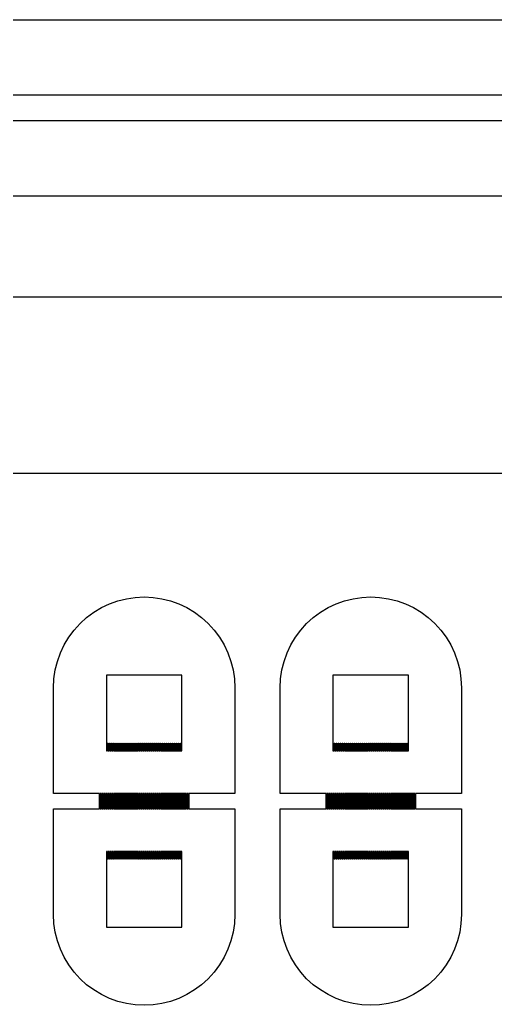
# Model space of a CAD drawing. Extents: x -25 to 122, y -49 to 104.
# Drawn here: x 50.22 to 59.84, y 46.31 to 66.23 of the extents above; entities that cross this region are included whole.
import ezdxf

# ---------------------------------------------------------------- set-up
doc = ezdxf.new("R2010")
doc.units = 0

msp = doc.modelspace()

# ---------------------------------------------------------------- linework, layer by layer
for p, q in [((-11.209, 66.235), (102.919, 66.235)), ((101.39, 64.7065), (-9.6805, 64.7065)), ((-9.17099, 64.197), (100.881, 64.197)), ((99.3525, 62.6685), (-7.64249, 62.6685)), ((46.7466, 60.6305), (69.6741, 60.6305)), ((69.6741, 57.064), (46.7466, 57.064)), ((51.8686, 54.3508), (52.0313, 54.4278)), ((52.0313, 54.4278), (52.2008, 54.4885)), ((52.2008, 54.4885), (52.3754, 54.5322)), ((52.3754, 54.5322), (52.5535, 54.5586)), ((52.5535, 54.5586), (52.7332, 54.5674)), ((52.7332, 54.5674), (52.913, 54.5586)), ((52.913, 54.5586), (53.0911, 54.5322)), ((53.0911, 54.5322), (53.2657, 54.4885)), ((53.2657, 54.4885), (53.4352, 54.4278)), ((53.4352, 54.4278), (53.5979, 54.3508)), ((56.4541, 54.3508), (56.6168, 54.4278)), ((56.6168, 54.4278), (56.7863, 54.4885)), ((56.7863, 54.4885), (56.9609, 54.5322)), ((56.9609, 54.5322), (57.139, 54.5586)), ((57.139, 54.5586), (57.3187, 54.5674)), ((57.3187, 54.5674), (57.4985, 54.5586)), ((57.4985, 54.5586), (57.6766, 54.5322)), ((57.6766, 54.5322), (57.8512, 54.4885)), ((57.8512, 54.4885), (58.0207, 54.4278)), ((58.0207, 54.4278), (58.1834, 54.3508)), ((51.5696, 54.1511), (51.7142, 54.2583)), ((51.7142, 54.2583), (51.8686, 54.3508)), ((53.5979, 54.3508), (53.7523, 54.2583)), ((53.7523, 54.2583), (53.8969, 54.1511)), ((56.1551, 54.1511), (56.2997, 54.2583)), ((56.2997, 54.2583), (56.4541, 54.3508)), ((58.1834, 54.3508), (58.3378, 54.2583)), ((58.3378, 54.2583), (58.4823, 54.1511)), ((51.3154, 53.8969), (51.4363, 54.0302)), ((51.4363, 54.0302), (51.5696, 54.1511)), ((53.8969, 54.1511), (54.0302, 54.0302)), ((54.0302, 54.0302), (54.1511, 53.8969)), ((55.9009, 53.8969), (56.0218, 54.0302)), ((56.0218, 54.0302), (56.1551, 54.1511)), ((58.4823, 54.1511), (58.6157, 54.0302)), ((58.6157, 54.0302), (58.7366, 53.8969)), ((51.2082, 53.7523), (51.3154, 53.8969)), ((54.1511, 53.8969), (54.2583, 53.7523)), ((55.7937, 53.7523), (55.9009, 53.8969)), ((58.7366, 53.8969), (58.8438, 53.7523)), ((51.0387, 53.4352), (51.1156, 53.5979)), ((51.1156, 53.5979), (51.2082, 53.7523)), ((54.2583, 53.7523), (54.3508, 53.5979)), ((54.3508, 53.5979), (54.4278, 53.4352)), ((55.6242, 53.4352), (55.7011, 53.5979)), ((55.7011, 53.5979), (55.7937, 53.7523)), ((58.8438, 53.7523), (58.9364, 53.5979)), ((58.9364, 53.5979), (59.0133, 53.4352)), ((50.978, 53.2657), (51.0387, 53.4352)), ((54.4278, 53.4352), (54.4885, 53.2657)), ((55.5635, 53.2657), (55.6242, 53.4352)), ((59.0133, 53.4352), (59.074, 53.2657)), ((50.9343, 53.0911), (50.978, 53.2657)), ((54.4885, 53.2657), (54.5322, 53.0911)), ((55.5198, 53.0911), (55.5635, 53.2657)), ((59.074, 53.2657), (59.1177, 53.0911)), ((50.9079, 52.913), (50.9343, 53.0911)), ((54.5322, 53.0911), (54.5586, 52.913)), ((55.4934, 52.913), (55.5198, 53.0911)), ((59.1177, 53.0911), (59.1441, 52.913)), ((50.899, 52.7332), (50.9079, 52.913)), ((53.4975, 52.988), (51.969, 52.988)), ((51.969, 52.988), (51.969, 51.4595)), ((53.4975, 51.4595), (53.4975, 52.988)), ((54.5586, 52.913), (54.5674, 52.7332)), ((55.4846, 52.7332), (55.4934, 52.913)), ((58.083, 52.988), (56.5545, 52.988)), ((56.5545, 52.988), (56.5545, 51.4595)), ((58.083, 51.4595), (58.083, 52.988)), ((59.1441, 52.913), (59.1529, 52.7332)), ((50.899, 50.5933), (50.899, 52.7332)), ((54.5674, 52.7332), (54.5674, 50.5933)), ((55.4846, 50.5933), (55.4846, 52.7332)), ((59.1529, 52.7332), (59.1529, 50.5933)), ((51.9945, 51.6123), (52.0047, 51.6123)), ((51.9945, 51.4595), (51.9945, 51.6123)), ((52.0047, 51.6123), (52.0047, 51.4595)), ((52.0352, 51.4595), (52.0352, 51.6123)), ((52.0352, 51.6123), (52.0454, 51.6123)), ((52.0454, 51.6123), (52.0454, 51.4595)), ((52.076, 51.4595), (52.076, 51.6123)), ((52.076, 51.6123), (52.0862, 51.6123)), ((52.0862, 51.6123), (52.0862, 51.4595)), ((52.1167, 51.4595), (52.1167, 51.6123)), ((52.1167, 51.6123), (52.127, 51.6123)), ((52.127, 51.6123), (52.127, 51.4595)), ((52.1575, 51.4595), (52.1575, 51.6123)), ((52.1575, 51.6123), (52.1677, 51.6123)), ((52.1677, 51.6123), (52.1677, 51.4595)), ((52.1983, 51.4595), (52.1983, 51.6123)), ((52.1983, 51.6123), (52.2085, 51.6123)), ((52.2085, 51.6123), (52.2085, 51.4595)), ((52.239, 51.4595), (52.239, 51.6123)), ((52.239, 51.6123), (52.2492, 51.6123)), ((52.2492, 51.6123), (52.2492, 51.4595)), ((52.2798, 51.4595), (52.2798, 51.6123)), ((52.2798, 51.6123), (52.29, 51.6123)), ((52.29, 51.6123), (52.29, 51.4595)), ((52.3205, 51.4595), (52.3205, 51.6123)), ((52.3205, 51.6123), (52.3307, 51.6123)), ((52.3307, 51.6123), (52.3307, 51.4595)), ((52.3613, 51.4595), (52.3613, 51.6123)), ((52.3613, 51.6123), (52.3715, 51.6123)), ((52.3715, 51.6123), (52.3715, 51.4595)), ((52.4021, 51.4595), (52.4021, 51.6123)), ((52.4021, 51.6123), (52.4123, 51.6123)), ((52.4123, 51.6123), (52.4123, 51.4595)), ((52.4428, 51.4595), (52.4428, 51.6123)), ((52.4428, 51.6123), (52.453, 51.6123)), ((52.453, 51.6123), (52.453, 51.4595)), ((52.4836, 51.4595), (52.4836, 51.6123)), ((52.4836, 51.6123), (52.4938, 51.6123)), ((52.4938, 51.6123), (52.4938, 51.4595)), ((52.5244, 51.4595), (52.5244, 51.6123)), ((52.5244, 51.6123), (52.5345, 51.6123)), ((52.5345, 51.6123), (52.5345, 51.4595)), ((52.5651, 51.4595), (52.5651, 51.6123)), ((52.5651, 51.6123), (52.5753, 51.6123)), ((52.5753, 51.6123), (52.5753, 51.4595)), ((52.6059, 51.4595), (52.6059, 51.6123)), ((52.6059, 51.6123), (52.6161, 51.6123)), ((52.6161, 51.6123), (52.6161, 51.4595)), ((52.6466, 51.4595), (52.6466, 51.6123)), ((52.6466, 51.6123), (52.6568, 51.6123)), ((52.6568, 51.6123), (52.6568, 51.4595)), ((52.6874, 51.4595), (52.6874, 51.6123)), ((52.6874, 51.6123), (52.6976, 51.6123)), ((52.6976, 51.6123), (52.6976, 51.4595)), ((52.7282, 51.4595), (52.7282, 51.6123)), ((52.7282, 51.6123), (52.7383, 51.6123)), ((52.7383, 51.6123), (52.7383, 51.4595)), ((52.7689, 51.4595), (52.7689, 51.6123)), ((52.7689, 51.6123), (52.7791, 51.6123)), ((52.7791, 51.6123), (52.7791, 51.4595)), ((52.8097, 51.4595), (52.8097, 51.6123)), ((52.8097, 51.6123), (52.8199, 51.6123)), ((52.8199, 51.6123), (52.8199, 51.4595)), ((52.8504, 51.4595), (52.8504, 51.6123)), ((52.8504, 51.6123), (52.8606, 51.6123)), ((52.8606, 51.6123), (52.8606, 51.4595)), ((52.8912, 51.4595), (52.8912, 51.6123)), ((52.8912, 51.6123), (52.9014, 51.6123)), ((52.9014, 51.6123), (52.9014, 51.4595)), ((52.9319, 51.4595), (52.9319, 51.6123)), ((52.9319, 51.6123), (52.9421, 51.6123)), ((52.9421, 51.6123), (52.9421, 51.4595)), ((52.9727, 51.4595), (52.9727, 51.6123)), ((52.9727, 51.6123), (52.9829, 51.6123)), ((52.9829, 51.6123), (52.9829, 51.4595)), ((53.0135, 51.4595), (53.0135, 51.6123)), ((53.0135, 51.6123), (53.0237, 51.6123)), ((53.0237, 51.6123), (53.0237, 51.4595)), ((53.0542, 51.4595), (53.0542, 51.6123)), ((53.0542, 51.6123), (53.0644, 51.6123)), ((53.0644, 51.6123), (53.0644, 51.4595)), ((53.095, 51.4595), (53.095, 51.6123)), ((53.095, 51.6123), (53.1052, 51.6123)), ((53.1052, 51.6123), (53.1052, 51.4595)), ((53.1357, 51.4595), (53.1357, 51.6123)), ((53.1357, 51.6123), (53.1459, 51.6123)), ((53.1459, 51.6123), (53.1459, 51.4595)), ((53.1765, 51.4595), (53.1765, 51.6123)), ((53.1765, 51.6123), (53.1867, 51.6123)), ((53.1867, 51.6123), (53.1867, 51.4595)), ((53.2173, 51.4595), (53.2173, 51.6123)), ((53.2173, 51.6123), (53.2274, 51.6123)), ((53.2274, 51.6123), (53.2274, 51.4595)), ((53.258, 51.4595), (53.258, 51.6123)), ((53.258, 51.6123), (53.2682, 51.6123)), ((53.2682, 51.6123), (53.2682, 51.4595)), ((53.2988, 51.4595), (53.2988, 51.6123)), ((53.2988, 51.6123), (53.309, 51.6123)), ((53.309, 51.6123), (53.309, 51.4595)), ((53.3395, 51.4595), (53.3395, 51.6123)), ((53.3395, 51.6123), (53.3497, 51.6123)), ((53.3497, 51.6123), (53.3497, 51.4595)), ((53.3803, 51.4595), (53.3803, 51.6123)), ((53.3803, 51.6123), (53.3905, 51.6123)), ((53.3905, 51.6123), (53.3905, 51.4595)), ((53.4211, 51.4595), (53.4211, 51.6123)), ((53.4211, 51.6123), (53.4313, 51.6123)), ((53.4313, 51.6123), (53.4313, 51.4595)), ((53.4618, 51.4595), (53.4618, 51.6123)), ((53.4618, 51.6123), (53.472, 51.6123)), ((53.472, 51.6123), (53.472, 51.4595)), ((56.58, 51.6123), (56.5902, 51.6123)), ((56.58, 51.4595), (56.58, 51.6123)), ((56.5902, 51.6123), (56.5902, 51.4595)), ((56.6207, 51.4595), (56.6207, 51.6123)), ((56.6207, 51.6123), (56.6309, 51.6123)), ((56.6309, 51.6123), (56.6309, 51.4595)), ((56.6615, 51.4595), (56.6615, 51.6123)), ((56.6615, 51.6123), (56.6717, 51.6123)), ((56.6717, 51.6123), (56.6717, 51.4595)), ((56.7023, 51.4595), (56.7023, 51.6123)), ((56.7023, 51.6123), (56.7124, 51.6123)), ((56.7124, 51.6123), (56.7124, 51.4595)), ((56.743, 51.4595), (56.743, 51.6123)), ((56.743, 51.6123), (56.7532, 51.6123)), ((56.7532, 51.6123), (56.7532, 51.4595)), ((56.7838, 51.4595), (56.7838, 51.6123)), ((56.7838, 51.6123), (56.794, 51.6123)), ((56.794, 51.6123), (56.794, 51.4595)), ((56.8245, 51.4595), (56.8245, 51.6123)), ((56.8245, 51.6123), (56.8347, 51.6123)), ((56.8347, 51.6123), (56.8347, 51.4595)), ((56.8653, 51.4595), (56.8653, 51.6123)), ((56.8653, 51.6123), (56.8755, 51.6123)), ((56.8755, 51.6123), (56.8755, 51.4595)), ((56.9061, 51.4595), (56.9061, 51.6123)), ((56.9061, 51.6123), (56.9162, 51.6123)), ((56.9162, 51.6123), (56.9162, 51.4595)), ((56.9468, 51.4595), (56.9468, 51.6123)), ((56.9468, 51.6123), (56.957, 51.6123)), ((56.957, 51.6123), (56.957, 51.4595)), ((56.9876, 51.4595), (56.9876, 51.6123)), ((56.9876, 51.6123), (56.9978, 51.6123)), ((56.9978, 51.6123), (56.9978, 51.4595)), ((57.0283, 51.4595), (57.0283, 51.6123)), ((57.0283, 51.6123), (57.0385, 51.6123)), ((57.0385, 51.6123), (57.0385, 51.4595)), ((57.0691, 51.4595), (57.0691, 51.6123)), ((57.0691, 51.6123), (57.0793, 51.6123)), ((57.0793, 51.6123), (57.0793, 51.4595)), ((57.1099, 51.4595), (57.1099, 51.6123)), ((57.1099, 51.6123), (57.12, 51.6123)), ((57.12, 51.6123), (57.12, 51.4595)), ((57.1506, 51.4595), (57.1506, 51.6123)), ((57.1506, 51.6123), (57.1608, 51.6123)), ((57.1608, 51.6123), (57.1608, 51.4595)), ((57.1914, 51.4595), (57.1914, 51.6123)), ((57.1914, 51.6123), (57.2016, 51.6123)), ((57.2016, 51.6123), (57.2016, 51.4595)), ((57.2321, 51.4595), (57.2321, 51.6123)), ((57.2321, 51.6123), (57.2423, 51.6123)), ((57.2423, 51.6123), (57.2423, 51.4595)), ((57.2729, 51.4595), (57.2729, 51.6123)), ((57.2729, 51.6123), (57.2831, 51.6123)), ((57.2831, 51.6123), (57.2831, 51.4595)), ((57.3137, 51.4595), (57.3137, 51.6123)), ((57.3137, 51.6123), (57.3238, 51.6123)), ((57.3238, 51.6123), (57.3238, 51.4595)), ((57.3544, 51.4595), (57.3544, 51.6123)), ((57.3544, 51.6123), (57.3646, 51.6123)), ((57.3646, 51.6123), (57.3646, 51.4595)), ((57.3952, 51.4595), (57.3952, 51.6123)), ((57.3952, 51.6123), (57.4053, 51.6123)), ((57.4053, 51.6123), (57.4053, 51.4595)), ((57.4359, 51.4595), (57.4359, 51.6123)), ((57.4359, 51.6123), (57.4461, 51.6123)), ((57.4461, 51.6123), (57.4461, 51.4595)), ((57.4767, 51.4595), (57.4767, 51.6123)), ((57.4767, 51.6123), (57.4869, 51.6123)), ((57.4869, 51.6123), (57.4869, 51.4595)), ((57.5174, 51.4595), (57.5174, 51.6123)), ((57.5174, 51.6123), (57.5276, 51.6123)), ((57.5276, 51.6123), (57.5276, 51.4595)), ((57.5582, 51.4595), (57.5582, 51.6123)), ((57.5582, 51.6123), (57.5684, 51.6123)), ((57.5684, 51.6123), (57.5684, 51.4595)), ((57.599, 51.4595), (57.599, 51.6123)), ((57.599, 51.6123), (57.6091, 51.6123)), ((57.6091, 51.6123), (57.6091, 51.4595)), ((57.6397, 51.4595), (57.6397, 51.6123)), ((57.6397, 51.6123), (57.6499, 51.6123)), ((57.6499, 51.6123), (57.6499, 51.4595)), ((57.6805, 51.4595), (57.6805, 51.6123)), ((57.6805, 51.6123), (57.6907, 51.6123)), ((57.6907, 51.6123), (57.6907, 51.4595)), ((57.7212, 51.4595), (57.7212, 51.6123)), ((57.7212, 51.6123), (57.7314, 51.6123)), ((57.7314, 51.6123), (57.7314, 51.4595)), ((57.762, 51.4595), (57.762, 51.6123)), ((57.762, 51.6123), (57.7722, 51.6123)), ((57.7722, 51.6123), (57.7722, 51.4595)), ((57.8028, 51.4595), (57.8028, 51.6123)), ((57.8028, 51.6123), (57.8129, 51.6123)), ((57.8129, 51.6123), (57.8129, 51.4595)), ((57.8435, 51.4595), (57.8435, 51.6123)), ((57.8435, 51.6123), (57.8537, 51.6123)), ((57.8537, 51.6123), (57.8537, 51.4595)), ((57.8843, 51.4595), (57.8843, 51.6123)), ((57.8843, 51.6123), (57.8945, 51.6123)), ((57.8945, 51.6123), (57.8945, 51.4595)), ((57.925, 51.4595), (57.925, 51.6123)), ((57.925, 51.6123), (57.9352, 51.6123)), ((57.9352, 51.6123), (57.9352, 51.4595)), ((57.9658, 51.4595), (57.9658, 51.6123)), ((57.9658, 51.6123), (57.976, 51.6123)), ((57.976, 51.6123), (57.976, 51.4595)), ((58.0066, 51.4595), (58.0066, 51.6123)), ((58.0066, 51.6123), (58.0168, 51.6123)), ((58.0168, 51.6123), (58.0168, 51.4595)), ((58.0473, 51.4595), (58.0473, 51.6123)), ((58.0473, 51.6123), (58.0575, 51.6123)), ((58.0575, 51.6123), (58.0575, 51.4595)), ((51.969, 51.4595), (51.9945, 51.4595)), ((52.0047, 51.4595), (52.0352, 51.4595)), ((52.0454, 51.4595), (52.076, 51.4595)), ((52.0862, 51.4595), (52.1167, 51.4595)), ((52.127, 51.4595), (52.1575, 51.4595)), ((52.1677, 51.4595), (52.1983, 51.4595)), ((52.2085, 51.4595), (52.239, 51.4595)), ((52.2492, 51.4595), (52.2798, 51.4595)), ((52.29, 51.4595), (52.3205, 51.4595)), ((52.3307, 51.4595), (52.3613, 51.4595)), ((52.3715, 51.4595), (52.4021, 51.4595)), ((52.4123, 51.4595), (52.4428, 51.4595)), ((52.453, 51.4595), (52.4836, 51.4595)), ((52.4938, 51.4595), (52.5244, 51.4595)), ((52.5345, 51.4595), (52.5651, 51.4595)), ((52.5753, 51.4595), (52.6059, 51.4595)), ((52.6161, 51.4595), (52.6466, 51.4595)), ((52.6568, 51.4595), (52.6874, 51.4595)), ((52.6976, 51.4595), (52.7282, 51.4595)), ((52.7383, 51.4595), (52.7689, 51.4595)), ((52.7791, 51.4595), (52.8097, 51.4595)), ((52.8199, 51.4595), (52.8504, 51.4595)), ((52.8606, 51.4595), (52.8912, 51.4595)), ((52.9014, 51.4595), (52.9319, 51.4595)), ((52.9421, 51.4595), (52.9727, 51.4595)), ((52.9829, 51.4595), (53.0135, 51.4595)), ((53.0237, 51.4595), (53.0542, 51.4595)), ((53.0644, 51.4595), (53.095, 51.4595)), ((53.1052, 51.4595), (53.1357, 51.4595)), ((53.1459, 51.4595), (53.1765, 51.4595)), ((53.1867, 51.4595), (53.2173, 51.4595)), ((53.2274, 51.4595), (53.258, 51.4595)), ((53.2682, 51.4595), (53.2988, 51.4595)), ((53.309, 51.4595), (53.3395, 51.4595)), ((53.3497, 51.4595), (53.3803, 51.4595)), ((53.3905, 51.4595), (53.4211, 51.4595)), ((53.4313, 51.4595), (53.4618, 51.4595)), ((53.472, 51.4595), (53.4975, 51.4595)), ((56.5545, 51.4595), (56.58, 51.4595)), ((56.5902, 51.4595), (56.6207, 51.4595)), ((56.6309, 51.4595), (56.6615, 51.4595)), ((56.6717, 51.4595), (56.7023, 51.4595)), ((56.7124, 51.4595), (56.743, 51.4595)), ((56.7532, 51.4595), (56.7838, 51.4595)), ((56.794, 51.4595), (56.8245, 51.4595)), ((56.8347, 51.4595), (56.8653, 51.4595)), ((56.8755, 51.4595), (56.9061, 51.4595)), ((56.9162, 51.4595), (56.9468, 51.4595)), ((56.957, 51.4595), (56.9876, 51.4595)), ((56.9978, 51.4595), (57.0283, 51.4595)), ((57.0385, 51.4595), (57.0691, 51.4595)), ((57.0793, 51.4595), (57.1099, 51.4595)), ((57.12, 51.4595), (57.1506, 51.4595)), ((57.1608, 51.4595), (57.1914, 51.4595)), ((57.2016, 51.4595), (57.2321, 51.4595)), ((57.2423, 51.4595), (57.2729, 51.4595)), ((57.2831, 51.4595), (57.3137, 51.4595)), ((57.3238, 51.4595), (57.3544, 51.4595)), ((57.3646, 51.4595), (57.3952, 51.4595)), ((57.4053, 51.4595), (57.4359, 51.4595)), ((57.4461, 51.4595), (57.4767, 51.4595)), ((57.4869, 51.4595), (57.5174, 51.4595)), ((57.5276, 51.4595), (57.5582, 51.4595)), ((57.5684, 51.4595), (57.599, 51.4595)), ((57.6091, 51.4595), (57.6397, 51.4595)), ((57.6499, 51.4595), (57.6805, 51.4595)), ((57.6907, 51.4595), (57.7212, 51.4595)), ((57.7314, 51.4595), (57.762, 51.4595)), ((57.7722, 51.4595), (57.8028, 51.4595)), ((57.8129, 51.4595), (57.8435, 51.4595)), ((57.8537, 51.4595), (57.8843, 51.4595)), ((57.8945, 51.4595), (57.925, 51.4595)), ((57.9352, 51.4595), (57.9658, 51.4595)), ((57.976, 51.4595), (58.0066, 51.4595)), ((58.0168, 51.4595), (58.0473, 51.4595)), ((58.0575, 51.4595), (58.083, 51.4595)), ((51.8314, 50.5933), (50.899, 50.5933)), ((51.8314, 50.2876), (51.8314, 50.5933)), ((51.8722, 50.5933), (51.8416, 50.5933)), ((51.8416, 50.5933), (51.8416, 50.2876)), ((51.8722, 50.2876), (51.8722, 50.5933)), ((51.9129, 50.5933), (51.8824, 50.5933)), ((51.8824, 50.5933), (51.8824, 50.2876)), ((51.9129, 50.2876), (51.9129, 50.5933)), ((51.9537, 50.5933), (51.9231, 50.5933)), ((51.9231, 50.5933), (51.9231, 50.2876)), ((51.9537, 50.2876), (51.9537, 50.5933)), ((51.9945, 50.5933), (51.9639, 50.5933)), ((51.9639, 50.5933), (51.9639, 50.2876)), ((51.9945, 50.2876), (51.9945, 50.5933)), ((52.0352, 50.5933), (52.0047, 50.5933)), ((52.0047, 50.5933), (52.0047, 50.2876)), ((52.0352, 50.2876), (52.0352, 50.5933)), ((52.076, 50.5933), (52.0454, 50.5933)), ((52.0454, 50.5933), (52.0454, 50.2876)), ((52.076, 50.2876), (52.076, 50.5933)), ((52.1167, 50.5933), (52.0862, 50.5933)), ((52.0862, 50.5933), (52.0862, 50.2876)), ((52.1167, 50.2876), (52.1167, 50.5933)), ((52.1575, 50.5933), (52.127, 50.5933)), ((52.127, 50.5933), (52.127, 50.2876)), ((52.1575, 50.2876), (52.1575, 50.5933)), ((52.1983, 50.5933), (52.1677, 50.5933)), ((52.1677, 50.5933), (52.1677, 50.2876)), ((52.1983, 50.2876), (52.1983, 50.5933)), ((52.239, 50.5933), (52.2085, 50.5933)), ((52.2085, 50.5933), (52.2085, 50.2876)), ((52.239, 50.2876), (52.239, 50.5933)), ((52.2798, 50.5933), (52.2492, 50.5933)), ((52.2492, 50.5933), (52.2492, 50.2876)), ((52.2798, 50.2876), (52.2798, 50.5933)), ((52.3205, 50.5933), (52.29, 50.5933)), ((52.29, 50.5933), (52.29, 50.2876)), ((52.3205, 50.2876), (52.3205, 50.5933)), ((52.3613, 50.5933), (52.3307, 50.5933)), ((52.3307, 50.5933), (52.3307, 50.2876)), ((52.3613, 50.2876), (52.3613, 50.5933)), ((52.4021, 50.5933), (52.3715, 50.5933)), ((52.3715, 50.5933), (52.3715, 50.2876)), ((52.4021, 50.2876), (52.4021, 50.5933)), ((52.4428, 50.5933), (52.4123, 50.5933)), ((52.4123, 50.5933), (52.4123, 50.2876)), ((52.4428, 50.2876), (52.4428, 50.5933)), ((52.4836, 50.5933), (52.453, 50.5933)), ((52.453, 50.5933), (52.453, 50.2876)), ((52.4836, 50.2876), (52.4836, 50.5933)), ((52.5244, 50.5933), (52.4938, 50.5933)), ((52.4938, 50.5933), (52.4938, 50.2876)), ((52.5244, 50.2876), (52.5244, 50.5933)), ((52.5651, 50.5933), (52.5345, 50.5933)), ((52.5345, 50.5933), (52.5345, 50.2876)), ((52.5651, 50.2876), (52.5651, 50.5933)), ((52.6059, 50.5933), (52.5753, 50.5933)), ((52.5753, 50.5933), (52.5753, 50.2876)), ((52.6059, 50.2876), (52.6059, 50.5933)), ((52.6466, 50.5933), (52.6161, 50.5933)), ((52.6161, 50.5933), (52.6161, 50.2876)), ((52.6466, 50.2876), (52.6466, 50.5933)), ((52.6874, 50.5933), (52.6568, 50.5933)), ((52.6568, 50.5933), (52.6568, 50.2876)), ((52.6874, 50.2876), (52.6874, 50.5933)), ((52.7282, 50.5933), (52.6976, 50.5933)), ((52.6976, 50.5933), (52.6976, 50.2876)), ((52.7282, 50.2876), (52.7282, 50.5933)), ((52.7689, 50.5933), (52.7383, 50.5933)), ((52.7383, 50.5933), (52.7383, 50.2876)), ((52.7689, 50.2876), (52.7689, 50.5933)), ((52.8097, 50.5933), (52.7791, 50.5933)), ((52.7791, 50.5933), (52.7791, 50.2876)), ((52.8097, 50.2876), (52.8097, 50.5933)), ((52.8504, 50.5933), (52.8199, 50.5933)), ((52.8199, 50.5933), (52.8199, 50.2876)), ((52.8504, 50.2876), (52.8504, 50.5933)), ((52.8912, 50.5933), (52.8606, 50.5933)), ((52.8606, 50.5933), (52.8606, 50.2876)), ((52.8912, 50.2876), (52.8912, 50.5933)), ((52.9319, 50.5933), (52.9014, 50.5933)), ((52.9014, 50.5933), (52.9014, 50.2876)), ((52.9319, 50.2876), (52.9319, 50.5933)), ((52.9727, 50.5933), (52.9421, 50.5933)), ((52.9421, 50.5933), (52.9421, 50.2876)), ((52.9727, 50.2876), (52.9727, 50.5933)), ((53.0135, 50.5933), (52.9829, 50.5933)), ((52.9829, 50.5933), (52.9829, 50.2876)), ((53.0135, 50.2876), (53.0135, 50.5933)), ((53.0542, 50.5933), (53.0237, 50.5933)), ((53.0237, 50.5933), (53.0237, 50.2876)), ((53.0542, 50.2876), (53.0542, 50.5933)), ((53.095, 50.5933), (53.0644, 50.5933)), ((53.0644, 50.5933), (53.0644, 50.2876)), ((53.095, 50.2876), (53.095, 50.5933)), ((53.1357, 50.5933), (53.1052, 50.5933)), ((53.1052, 50.5933), (53.1052, 50.2876)), ((53.1357, 50.2876), (53.1357, 50.5933)), ((53.1765, 50.5933), (53.1459, 50.5933)), ((53.1459, 50.5933), (53.1459, 50.2876)), ((53.1765, 50.2876), (53.1765, 50.5933)), ((53.2173, 50.5933), (53.1867, 50.5933)), ((53.1867, 50.5933), (53.1867, 50.2876)), ((53.2173, 50.2876), (53.2173, 50.5933)), ((53.258, 50.5933), (53.2274, 50.5933)), ((53.2274, 50.5933), (53.2274, 50.2876)), ((53.258, 50.2876), (53.258, 50.5933)), ((53.2988, 50.5933), (53.2682, 50.5933)), ((53.2682, 50.5933), (53.2682, 50.2876)), ((53.2988, 50.2876), (53.2988, 50.5933)), ((53.3395, 50.5933), (53.309, 50.5933)), ((53.309, 50.5933), (53.309, 50.2876)), ((53.3395, 50.2876), (53.3395, 50.5933)), ((53.3803, 50.5933), (53.3497, 50.5933)), ((53.3497, 50.5933), (53.3497, 50.2876)), ((53.3803, 50.2876), (53.3803, 50.5933)), ((53.4211, 50.5933), (53.3905, 50.5933)), ((53.3905, 50.5933), (53.3905, 50.2876)), ((53.4211, 50.2876), (53.4211, 50.5933)), ((53.4618, 50.5933), (53.4313, 50.5933)), ((53.4313, 50.5933), (53.4313, 50.2876)), ((53.4618, 50.2876), (53.4618, 50.5933)), ((53.5026, 50.5933), (53.472, 50.5933)), ((53.472, 50.5933), (53.472, 50.2876)), ((53.5026, 50.2876), (53.5026, 50.5933)), ((53.5434, 50.5933), (53.5128, 50.5933)), ((53.5128, 50.5933), (53.5128, 50.2876)), ((53.5434, 50.2876), (53.5434, 50.5933)), ((53.5841, 50.5933), (53.5535, 50.5933)), ((53.5535, 50.5933), (53.5535, 50.2876)), ((53.5841, 50.2876), (53.5841, 50.5933)), ((53.6249, 50.5933), (53.5943, 50.5933)), ((53.5943, 50.5933), (53.5943, 50.2876)), ((53.6249, 50.2876), (53.6249, 50.5933)), ((54.5674, 50.5933), (53.6351, 50.5933)), ((53.6351, 50.5933), (53.6351, 50.2876)), ((56.4169, 50.5933), (55.4846, 50.5933)), ((56.4169, 50.2876), (56.4169, 50.5933)), ((56.4577, 50.5933), (56.4271, 50.5933)), ((56.4271, 50.5933), (56.4271, 50.2876)), ((56.4577, 50.2876), (56.4577, 50.5933)), ((56.4985, 50.5933), (56.4679, 50.5933)), ((56.4679, 50.5933), (56.4679, 50.2876)), ((56.4985, 50.2876), (56.4985, 50.5933)), ((56.5392, 50.5933), (56.5086, 50.5933)), ((56.5086, 50.5933), (56.5086, 50.2876)), ((56.5392, 50.2876), (56.5392, 50.5933)), ((56.58, 50.5933), (56.5494, 50.5933)), ((56.5494, 50.5933), (56.5494, 50.2876)), ((56.58, 50.2876), (56.58, 50.5933)), ((56.6207, 50.5933), (56.5902, 50.5933)), ((56.5902, 50.5933), (56.5902, 50.2876)), ((56.6207, 50.2876), (56.6207, 50.5933)), ((56.6615, 50.5933), (56.6309, 50.5933)), ((56.6309, 50.5933), (56.6309, 50.2876)), ((56.6615, 50.2876), (56.6615, 50.5933)), ((56.7023, 50.5933), (56.6717, 50.5933)), ((56.6717, 50.5933), (56.6717, 50.2876)), ((56.7023, 50.2876), (56.7023, 50.5933)), ((56.743, 50.5933), (56.7124, 50.5933)), ((56.7124, 50.5933), (56.7124, 50.2876)), ((56.743, 50.2876), (56.743, 50.5933)), ((56.7838, 50.5933), (56.7532, 50.5933)), ((56.7532, 50.5933), (56.7532, 50.2876)), ((56.7838, 50.2876), (56.7838, 50.5933)), ((56.8245, 50.5933), (56.794, 50.5933)), ((56.794, 50.5933), (56.794, 50.2876)), ((56.8245, 50.2876), (56.8245, 50.5933)), ((56.8653, 50.5933), (56.8347, 50.5933)), ((56.8347, 50.5933), (56.8347, 50.2876)), ((56.8653, 50.2876), (56.8653, 50.5933)), ((56.9061, 50.5933), (56.8755, 50.5933)), ((56.8755, 50.5933), (56.8755, 50.2876)), ((56.9061, 50.2876), (56.9061, 50.5933)), ((56.9468, 50.5933), (56.9162, 50.5933)), ((56.9162, 50.5933), (56.9162, 50.2876)), ((56.9468, 50.2876), (56.9468, 50.5933)), ((56.9876, 50.5933), (56.957, 50.5933)), ((56.957, 50.5933), (56.957, 50.2876)), ((56.9876, 50.2876), (56.9876, 50.5933)), ((57.0283, 50.5933), (56.9978, 50.5933)), ((56.9978, 50.5933), (56.9978, 50.2876)), ((57.0283, 50.2876), (57.0283, 50.5933)), ((57.0691, 50.5933), (57.0385, 50.5933)), ((57.0385, 50.5933), (57.0385, 50.2876)), ((57.0691, 50.2876), (57.0691, 50.5933)), ((57.1099, 50.5933), (57.0793, 50.5933)), ((57.0793, 50.5933), (57.0793, 50.2876)), ((57.1099, 50.2876), (57.1099, 50.5933)), ((57.1506, 50.5933), (57.12, 50.5933)), ((57.12, 50.5933), (57.12, 50.2876)), ((57.1506, 50.2876), (57.1506, 50.5933)), ((57.1914, 50.5933), (57.1608, 50.5933)), ((57.1608, 50.5933), (57.1608, 50.2876)), ((57.1914, 50.2876), (57.1914, 50.5933)), ((57.2321, 50.5933), (57.2016, 50.5933)), ((57.2016, 50.5933), (57.2016, 50.2876)), ((57.2321, 50.2876), (57.2321, 50.5933)), ((57.2729, 50.5933), (57.2423, 50.5933)), ((57.2423, 50.5933), (57.2423, 50.2876)), ((57.2729, 50.2876), (57.2729, 50.5933)), ((57.3137, 50.5933), (57.2831, 50.5933)), ((57.2831, 50.5933), (57.2831, 50.2876)), ((57.3137, 50.2876), (57.3137, 50.5933)), ((57.3544, 50.5933), (57.3238, 50.5933)), ((57.3238, 50.5933), (57.3238, 50.2876)), ((57.3544, 50.2876), (57.3544, 50.5933)), ((57.3952, 50.5933), (57.3646, 50.5933)), ((57.3646, 50.5933), (57.3646, 50.2876)), ((57.3952, 50.2876), (57.3952, 50.5933)), ((57.4359, 50.5933), (57.4053, 50.5933)), ((57.4053, 50.5933), (57.4053, 50.2876)), ((57.4359, 50.2876), (57.4359, 50.5933)), ((57.4767, 50.5933), (57.4461, 50.5933)), ((57.4461, 50.5933), (57.4461, 50.2876)), ((57.4767, 50.2876), (57.4767, 50.5933)), ((57.5174, 50.5933), (57.4869, 50.5933)), ((57.4869, 50.5933), (57.4869, 50.2876)), ((57.5174, 50.2876), (57.5174, 50.5933)), ((57.5582, 50.5933), (57.5276, 50.5933)), ((57.5276, 50.5933), (57.5276, 50.2876)), ((57.5582, 50.2876), (57.5582, 50.5933)), ((57.599, 50.5933), (57.5684, 50.5933)), ((57.5684, 50.5933), (57.5684, 50.2876)), ((57.599, 50.2876), (57.599, 50.5933)), ((57.6397, 50.5933), (57.6091, 50.5933)), ((57.6091, 50.5933), (57.6091, 50.2876)), ((57.6397, 50.2876), (57.6397, 50.5933)), ((57.6805, 50.5933), (57.6499, 50.5933)), ((57.6499, 50.5933), (57.6499, 50.2876)), ((57.6805, 50.2876), (57.6805, 50.5933)), ((57.7212, 50.5933), (57.6907, 50.5933)), ((57.6907, 50.5933), (57.6907, 50.2876)), ((57.7212, 50.2876), (57.7212, 50.5933)), ((57.762, 50.5933), (57.7314, 50.5933)), ((57.7314, 50.5933), (57.7314, 50.2876)), ((57.762, 50.2876), (57.762, 50.5933)), ((57.8028, 50.5933), (57.7722, 50.5933)), ((57.7722, 50.5933), (57.7722, 50.2876)), ((57.8028, 50.2876), (57.8028, 50.5933)), ((57.8435, 50.5933), (57.8129, 50.5933)), ((57.8129, 50.5933), (57.8129, 50.2876)), ((57.8435, 50.2876), (57.8435, 50.5933)), ((57.8843, 50.5933), (57.8537, 50.5933)), ((57.8537, 50.5933), (57.8537, 50.2876)), ((57.8843, 50.2876), (57.8843, 50.5933)), ((57.925, 50.5933), (57.8945, 50.5933)), ((57.8945, 50.5933), (57.8945, 50.2876)), ((57.925, 50.2876), (57.925, 50.5933)), ((57.9658, 50.5933), (57.9352, 50.5933)), ((57.9352, 50.5933), (57.9352, 50.2876)), ((57.9658, 50.2876), (57.9658, 50.5933)), ((58.0066, 50.5933), (57.976, 50.5933)), ((57.976, 50.5933), (57.976, 50.2876)), ((58.0066, 50.2876), (58.0066, 50.5933)), ((58.0473, 50.5933), (58.0168, 50.5933)), ((58.0168, 50.5933), (58.0168, 50.2876)), ((58.0473, 50.2876), (58.0473, 50.5933)), ((58.0881, 50.5933), (58.0575, 50.5933)), ((58.0575, 50.5933), (58.0575, 50.2876)), ((58.0881, 50.2876), (58.0881, 50.5933)), ((58.1288, 50.5933), (58.0983, 50.5933)), ((58.0983, 50.5933), (58.0983, 50.2876)), ((58.1288, 50.2876), (58.1288, 50.5933)), ((58.1696, 50.5933), (58.139, 50.5933)), ((58.139, 50.5933), (58.139, 50.2876)), ((58.1696, 50.2876), (58.1696, 50.5933)), ((58.2104, 50.5933), (58.1798, 50.5933)), ((58.1798, 50.5933), (58.1798, 50.2876)), ((58.2104, 50.2876), (58.2104, 50.5933)), ((59.1529, 50.5933), (58.2206, 50.5933)), ((58.2206, 50.5933), (58.2206, 50.2876)), ((50.899, 48.1477), (50.899, 50.2876)), ((50.899, 50.2876), (51.8314, 50.2876)), ((51.8416, 50.2876), (51.8722, 50.2876)), ((51.8824, 50.2876), (51.9129, 50.2876)), ((51.9231, 50.2876), (51.9537, 50.2876)), ((51.9639, 50.2876), (51.9945, 50.2876)), ((52.0047, 50.2876), (52.0352, 50.2876)), ((52.0454, 50.2876), (52.076, 50.2876)), ((52.0862, 50.2876), (52.1167, 50.2876)), ((52.127, 50.2876), (52.1575, 50.2876)), ((52.1677, 50.2876), (52.1983, 50.2876)), ((52.2085, 50.2876), (52.239, 50.2876)), ((52.2492, 50.2876), (52.2798, 50.2876)), ((52.29, 50.2876), (52.3205, 50.2876)), ((52.3307, 50.2876), (52.3613, 50.2876)), ((52.3715, 50.2876), (52.4021, 50.2876)), ((52.4123, 50.2876), (52.4428, 50.2876)), ((52.453, 50.2876), (52.4836, 50.2876)), ((52.4938, 50.2876), (52.5244, 50.2876)), ((52.5345, 50.2876), (52.5651, 50.2876)), ((52.5753, 50.2876), (52.6059, 50.2876)), ((52.6161, 50.2876), (52.6466, 50.2876)), ((52.6568, 50.2876), (52.6874, 50.2876)), ((52.6976, 50.2876), (52.7282, 50.2876)), ((52.7383, 50.2876), (52.7689, 50.2876)), ((52.7791, 50.2876), (52.8097, 50.2876)), ((52.8199, 50.2876), (52.8504, 50.2876)), ((52.8606, 50.2876), (52.8912, 50.2876)), ((52.9014, 50.2876), (52.9319, 50.2876)), ((52.9421, 50.2876), (52.9727, 50.2876)), ((52.9829, 50.2876), (53.0135, 50.2876)), ((53.0237, 50.2876), (53.0542, 50.2876)), ((53.0644, 50.2876), (53.095, 50.2876)), ((53.1052, 50.2876), (53.1357, 50.2876)), ((53.1459, 50.2876), (53.1765, 50.2876)), ((53.1867, 50.2876), (53.2173, 50.2876)), ((53.2274, 50.2876), (53.258, 50.2876)), ((53.2682, 50.2876), (53.2988, 50.2876)), ((53.309, 50.2876), (53.3395, 50.2876)), ((53.3497, 50.2876), (53.3803, 50.2876)), ((53.3905, 50.2876), (53.4211, 50.2876)), ((53.4313, 50.2876), (53.4618, 50.2876)), ((53.472, 50.2876), (53.5026, 50.2876)), ((53.5128, 50.2876), (53.5434, 50.2876)), ((53.5535, 50.2876), (53.5841, 50.2876)), ((53.5943, 50.2876), (53.6249, 50.2876)), ((53.6351, 50.2876), (54.5674, 50.2876)), ((54.5674, 50.2876), (54.5674, 48.1477)), ((55.4846, 48.1477), (55.4846, 50.2876)), ((55.4846, 50.2876), (56.4169, 50.2876)), ((56.4271, 50.2876), (56.4577, 50.2876)), ((56.4679, 50.2876), (56.4985, 50.2876)), ((56.5086, 50.2876), (56.5392, 50.2876)), ((56.5494, 50.2876), (56.58, 50.2876)), ((56.5902, 50.2876), (56.6207, 50.2876)), ((56.6309, 50.2876), (56.6615, 50.2876)), ((56.6717, 50.2876), (56.7023, 50.2876)), ((56.7124, 50.2876), (56.743, 50.2876)), ((56.7532, 50.2876), (56.7838, 50.2876)), ((56.794, 50.2876), (56.8245, 50.2876)), ((56.8347, 50.2876), (56.8653, 50.2876)), ((56.8755, 50.2876), (56.9061, 50.2876)), ((56.9162, 50.2876), (56.9468, 50.2876)), ((56.957, 50.2876), (56.9876, 50.2876)), ((56.9978, 50.2876), (57.0283, 50.2876)), ((57.0385, 50.2876), (57.0691, 50.2876)), ((57.0793, 50.2876), (57.1099, 50.2876)), ((57.12, 50.2876), (57.1506, 50.2876)), ((57.1608, 50.2876), (57.1914, 50.2876)), ((57.2016, 50.2876), (57.2321, 50.2876)), ((57.2423, 50.2876), (57.2729, 50.2876)), ((57.2831, 50.2876), (57.3137, 50.2876)), ((57.3238, 50.2876), (57.3544, 50.2876)), ((57.3646, 50.2876), (57.3952, 50.2876)), ((57.4053, 50.2876), (57.4359, 50.2876)), ((57.4461, 50.2876), (57.4767, 50.2876)), ((57.4869, 50.2876), (57.5174, 50.2876)), ((57.5276, 50.2876), (57.5582, 50.2876)), ((57.5684, 50.2876), (57.599, 50.2876)), ((57.6091, 50.2876), (57.6397, 50.2876)), ((57.6499, 50.2876), (57.6805, 50.2876)), ((57.6907, 50.2876), (57.7212, 50.2876)), ((57.7314, 50.2876), (57.762, 50.2876)), ((57.7722, 50.2876), (57.8028, 50.2876)), ((57.8129, 50.2876), (57.8435, 50.2876)), ((57.8537, 50.2876), (57.8843, 50.2876)), ((57.8945, 50.2876), (57.925, 50.2876)), ((57.9352, 50.2876), (57.9658, 50.2876)), ((57.976, 50.2876), (58.0066, 50.2876)), ((58.0168, 50.2876), (58.0473, 50.2876)), ((58.0575, 50.2876), (58.0881, 50.2876)), ((58.0983, 50.2876), (58.1288, 50.2876)), ((58.139, 50.2876), (58.1696, 50.2876)), ((58.1798, 50.2876), (58.2104, 50.2876)), ((58.2206, 50.2876), (59.1529, 50.2876)), ((59.1529, 50.2876), (59.1529, 48.1477)), ((51.9945, 49.4215), (51.969, 49.4215)), ((51.969, 49.4215), (51.969, 47.893)), ((51.9945, 49.2686), (51.9945, 49.4215)), ((52.0352, 49.4215), (52.0047, 49.4215)), ((52.0047, 49.4215), (52.0047, 49.2686)), ((52.0352, 49.2686), (52.0352, 49.4215)), ((52.076, 49.4215), (52.0454, 49.4215)), ((52.0454, 49.4215), (52.0454, 49.2686)), ((52.076, 49.2686), (52.076, 49.4215)), ((52.1167, 49.4215), (52.0862, 49.4215)), ((52.0862, 49.4215), (52.0862, 49.2686)), ((52.1167, 49.2686), (52.1167, 49.4215)), ((52.1575, 49.4215), (52.127, 49.4215)), ((52.127, 49.4215), (52.127, 49.2686)), ((52.1575, 49.2686), (52.1575, 49.4215)), ((52.1983, 49.4215), (52.1677, 49.4215)), ((52.1677, 49.4215), (52.1677, 49.2686)), ((52.1983, 49.2686), (52.1983, 49.4215)), ((52.239, 49.4215), (52.2085, 49.4215)), ((52.2085, 49.4215), (52.2085, 49.2686)), ((52.239, 49.2686), (52.239, 49.4215)), ((52.2798, 49.4215), (52.2492, 49.4215)), ((52.2492, 49.4215), (52.2492, 49.2686)), ((52.2798, 49.2686), (52.2798, 49.4215)), ((52.3205, 49.4215), (52.29, 49.4215)), ((52.29, 49.4215), (52.29, 49.2686)), ((52.3205, 49.2686), (52.3205, 49.4215)), ((52.3613, 49.4215), (52.3307, 49.4215)), ((52.3307, 49.4215), (52.3307, 49.2686)), ((52.3613, 49.2686), (52.3613, 49.4215)), ((52.4021, 49.4215), (52.3715, 49.4215)), ((52.3715, 49.4215), (52.3715, 49.2686)), ((52.4021, 49.2686), (52.4021, 49.4215)), ((52.4428, 49.4215), (52.4123, 49.4215)), ((52.4123, 49.4215), (52.4123, 49.2686)), ((52.4428, 49.2686), (52.4428, 49.4215)), ((52.4836, 49.4215), (52.453, 49.4215)), ((52.453, 49.4215), (52.453, 49.2686)), ((52.4836, 49.2686), (52.4836, 49.4215)), ((52.5244, 49.4215), (52.4938, 49.4215)), ((52.4938, 49.4215), (52.4938, 49.2686)), ((52.5244, 49.2686), (52.5244, 49.4215)), ((52.5651, 49.4215), (52.5345, 49.4215)), ((52.5345, 49.4215), (52.5345, 49.2686)), ((52.5651, 49.2686), (52.5651, 49.4215)), ((52.6059, 49.4215), (52.5753, 49.4215)), ((52.5753, 49.4215), (52.5753, 49.2686)), ((52.6059, 49.2686), (52.6059, 49.4215)), ((52.6466, 49.4215), (52.6161, 49.4215)), ((52.6161, 49.4215), (52.6161, 49.2686)), ((52.6466, 49.2686), (52.6466, 49.4215)), ((52.6874, 49.4215), (52.6568, 49.4215)), ((52.6568, 49.4215), (52.6568, 49.2686)), ((52.6874, 49.2686), (52.6874, 49.4215)), ((52.7282, 49.4215), (52.6976, 49.4215)), ((52.6976, 49.4215), (52.6976, 49.2686)), ((52.7282, 49.2686), (52.7282, 49.4215)), ((52.7689, 49.4215), (52.7383, 49.4215)), ((52.7383, 49.4215), (52.7383, 49.2686)), ((52.7689, 49.2686), (52.7689, 49.4215)), ((52.8097, 49.4215), (52.7791, 49.4215)), ((52.7791, 49.4215), (52.7791, 49.2686)), ((52.8097, 49.2686), (52.8097, 49.4215)), ((52.8504, 49.4215), (52.8199, 49.4215)), ((52.8199, 49.4215), (52.8199, 49.2686)), ((52.8504, 49.2686), (52.8504, 49.4215)), ((52.8912, 49.4215), (52.8606, 49.4215)), ((52.8606, 49.4215), (52.8606, 49.2686)), ((52.8912, 49.2686), (52.8912, 49.4215)), ((52.9319, 49.4215), (52.9014, 49.4215)), ((52.9014, 49.4215), (52.9014, 49.2686)), ((52.9319, 49.2686), (52.9319, 49.4215)), ((52.9727, 49.4215), (52.9421, 49.4215)), ((52.9421, 49.4215), (52.9421, 49.2686)), ((52.9727, 49.2686), (52.9727, 49.4215)), ((53.0135, 49.4215), (52.9829, 49.4215)), ((52.9829, 49.4215), (52.9829, 49.2686)), ((53.0135, 49.2686), (53.0135, 49.4215)), ((53.0542, 49.4215), (53.0237, 49.4215)), ((53.0237, 49.4215), (53.0237, 49.2686)), ((53.0542, 49.2686), (53.0542, 49.4215)), ((53.095, 49.4215), (53.0644, 49.4215)), ((53.0644, 49.4215), (53.0644, 49.2686)), ((53.095, 49.2686), (53.095, 49.4215)), ((53.1357, 49.4215), (53.1052, 49.4215)), ((53.1052, 49.4215), (53.1052, 49.2686)), ((53.1357, 49.2686), (53.1357, 49.4215)), ((53.1765, 49.4215), (53.1459, 49.4215)), ((53.1459, 49.4215), (53.1459, 49.2686)), ((53.1765, 49.2686), (53.1765, 49.4215)), ((53.2173, 49.4215), (53.1867, 49.4215)), ((53.1867, 49.4215), (53.1867, 49.2686)), ((53.2173, 49.2686), (53.2173, 49.4215)), ((53.258, 49.4215), (53.2274, 49.4215)), ((53.2274, 49.4215), (53.2274, 49.2686)), ((53.258, 49.2686), (53.258, 49.4215)), ((53.2988, 49.4215), (53.2682, 49.4215)), ((53.2682, 49.4215), (53.2682, 49.2686)), ((53.2988, 49.2686), (53.2988, 49.4215)), ((53.3395, 49.4215), (53.309, 49.4215)), ((53.309, 49.4215), (53.309, 49.2686)), ((53.3395, 49.2686), (53.3395, 49.4215)), ((53.3803, 49.4215), (53.3497, 49.4215)), ((53.3497, 49.4215), (53.3497, 49.2686)), ((53.3803, 49.2686), (53.3803, 49.4215)), ((53.4211, 49.4215), (53.3905, 49.4215)), ((53.3905, 49.4215), (53.3905, 49.2686)), ((53.4211, 49.2686), (53.4211, 49.4215)), ((53.4618, 49.4215), (53.4313, 49.4215)), ((53.4313, 49.4215), (53.4313, 49.2686)), ((53.4618, 49.2686), (53.4618, 49.4215)), ((53.4975, 49.4215), (53.472, 49.4215)), ((53.472, 49.4215), (53.472, 49.2686)), ((53.4975, 47.893), (53.4975, 49.4215)), ((56.58, 49.4215), (56.5545, 49.4215)), ((56.5545, 49.4215), (56.5545, 47.893)), ((56.58, 49.2686), (56.58, 49.4215)), ((56.6207, 49.4215), (56.5902, 49.4215)), ((56.5902, 49.4215), (56.5902, 49.2686)), ((56.6207, 49.2686), (56.6207, 49.4215)), ((56.6615, 49.4215), (56.6309, 49.4215)), ((56.6309, 49.4215), (56.6309, 49.2686)), ((56.6615, 49.2686), (56.6615, 49.4215)), ((56.7023, 49.4215), (56.6717, 49.4215)), ((56.6717, 49.4215), (56.6717, 49.2686)), ((56.7023, 49.2686), (56.7023, 49.4215)), ((56.743, 49.4215), (56.7124, 49.4215)), ((56.7124, 49.4215), (56.7124, 49.2686)), ((56.743, 49.2686), (56.743, 49.4215)), ((56.7838, 49.4215), (56.7532, 49.4215)), ((56.7532, 49.4215), (56.7532, 49.2686)), ((56.7838, 49.2686), (56.7838, 49.4215)), ((56.8245, 49.4215), (56.794, 49.4215)), ((56.794, 49.4215), (56.794, 49.2686)), ((56.8245, 49.2686), (56.8245, 49.4215)), ((56.8653, 49.4215), (56.8347, 49.4215)), ((56.8347, 49.4215), (56.8347, 49.2686)), ((56.8653, 49.2686), (56.8653, 49.4215)), ((56.9061, 49.4215), (56.8755, 49.4215)), ((56.8755, 49.4215), (56.8755, 49.2686)), ((56.9061, 49.2686), (56.9061, 49.4215)), ((56.9468, 49.4215), (56.9162, 49.4215)), ((56.9162, 49.4215), (56.9162, 49.2686)), ((56.9468, 49.2686), (56.9468, 49.4215)), ((56.9876, 49.4215), (56.957, 49.4215)), ((56.957, 49.4215), (56.957, 49.2686)), ((56.9876, 49.2686), (56.9876, 49.4215)), ((57.0283, 49.4215), (56.9978, 49.4215)), ((56.9978, 49.4215), (56.9978, 49.2686)), ((57.0283, 49.2686), (57.0283, 49.4215)), ((57.0691, 49.4215), (57.0385, 49.4215)), ((57.0385, 49.4215), (57.0385, 49.2686)), ((57.0691, 49.2686), (57.0691, 49.4215)), ((57.1099, 49.4215), (57.0793, 49.4215)), ((57.0793, 49.4215), (57.0793, 49.2686)), ((57.1099, 49.2686), (57.1099, 49.4215)), ((57.1506, 49.4215), (57.12, 49.4215)), ((57.12, 49.4215), (57.12, 49.2686)), ((57.1506, 49.2686), (57.1506, 49.4215)), ((57.1914, 49.4215), (57.1608, 49.4215)), ((57.1608, 49.4215), (57.1608, 49.2686)), ((57.1914, 49.2686), (57.1914, 49.4215)), ((57.2321, 49.4215), (57.2016, 49.4215)), ((57.2016, 49.4215), (57.2016, 49.2686)), ((57.2321, 49.2686), (57.2321, 49.4215)), ((57.2729, 49.4215), (57.2423, 49.4215)), ((57.2423, 49.4215), (57.2423, 49.2686)), ((57.2729, 49.2686), (57.2729, 49.4215)), ((57.3137, 49.4215), (57.2831, 49.4215)), ((57.2831, 49.4215), (57.2831, 49.2686)), ((57.3137, 49.2686), (57.3137, 49.4215)), ((57.3544, 49.4215), (57.3238, 49.4215)), ((57.3238, 49.4215), (57.3238, 49.2686)), ((57.3544, 49.2686), (57.3544, 49.4215)), ((57.3952, 49.4215), (57.3646, 49.4215)), ((57.3646, 49.4215), (57.3646, 49.2686)), ((57.3952, 49.2686), (57.3952, 49.4215)), ((57.4359, 49.4215), (57.4053, 49.4215)), ((57.4053, 49.4215), (57.4053, 49.2686)), ((57.4359, 49.2686), (57.4359, 49.4215)), ((57.4767, 49.4215), (57.4461, 49.4215)), ((57.4461, 49.4215), (57.4461, 49.2686)), ((57.4767, 49.2686), (57.4767, 49.4215)), ((57.5174, 49.4215), (57.4869, 49.4215)), ((57.4869, 49.4215), (57.4869, 49.2686)), ((57.5174, 49.2686), (57.5174, 49.4215)), ((57.5582, 49.4215), (57.5276, 49.4215)), ((57.5276, 49.4215), (57.5276, 49.2686)), ((57.5582, 49.2686), (57.5582, 49.4215)), ((57.599, 49.4215), (57.5684, 49.4215)), ((57.5684, 49.4215), (57.5684, 49.2686)), ((57.599, 49.2686), (57.599, 49.4215)), ((57.6397, 49.4215), (57.6091, 49.4215)), ((57.6091, 49.4215), (57.6091, 49.2686)), ((57.6397, 49.2686), (57.6397, 49.4215)), ((57.6805, 49.4215), (57.6499, 49.4215)), ((57.6499, 49.4215), (57.6499, 49.2686)), ((57.6805, 49.2686), (57.6805, 49.4215)), ((57.7212, 49.4215), (57.6907, 49.4215)), ((57.6907, 49.4215), (57.6907, 49.2686)), ((57.7212, 49.2686), (57.7212, 49.4215)), ((57.762, 49.4215), (57.7314, 49.4215)), ((57.7314, 49.4215), (57.7314, 49.2686)), ((57.762, 49.2686), (57.762, 49.4215)), ((57.8028, 49.4215), (57.7722, 49.4215)), ((57.7722, 49.4215), (57.7722, 49.2686)), ((57.8028, 49.2686), (57.8028, 49.4215)), ((57.8435, 49.4215), (57.8129, 49.4215)), ((57.8129, 49.4215), (57.8129, 49.2686)), ((57.8435, 49.2686), (57.8435, 49.4215)), ((57.8843, 49.4215), (57.8537, 49.4215)), ((57.8537, 49.4215), (57.8537, 49.2686)), ((57.8843, 49.2686), (57.8843, 49.4215)), ((57.925, 49.4215), (57.8945, 49.4215)), ((57.8945, 49.4215), (57.8945, 49.2686)), ((57.925, 49.2686), (57.925, 49.4215)), ((57.9658, 49.4215), (57.9352, 49.4215)), ((57.9352, 49.4215), (57.9352, 49.2686)), ((57.9658, 49.2686), (57.9658, 49.4215)), ((58.0066, 49.4215), (57.976, 49.4215)), ((57.976, 49.4215), (57.976, 49.2686)), ((58.0066, 49.2686), (58.0066, 49.4215)), ((58.0473, 49.4215), (58.0168, 49.4215)), ((58.0168, 49.4215), (58.0168, 49.2686)), ((58.0473, 49.2686), (58.0473, 49.4215)), ((58.083, 49.4215), (58.0575, 49.4215)), ((58.0575, 49.4215), (58.0575, 49.2686)), ((58.083, 47.893), (58.083, 49.4215)), ((52.0047, 49.2686), (51.9945, 49.2686)), ((52.0454, 49.2686), (52.0352, 49.2686)), ((52.0862, 49.2686), (52.076, 49.2686)), ((52.127, 49.2686), (52.1167, 49.2686)), ((52.1677, 49.2686), (52.1575, 49.2686)), ((52.2085, 49.2686), (52.1983, 49.2686)), ((52.2492, 49.2686), (52.239, 49.2686)), ((52.29, 49.2686), (52.2798, 49.2686)), ((52.3307, 49.2686), (52.3205, 49.2686)), ((52.3715, 49.2686), (52.3613, 49.2686)), ((52.4123, 49.2686), (52.4021, 49.2686)), ((52.453, 49.2686), (52.4428, 49.2686)), ((52.4938, 49.2686), (52.4836, 49.2686)), ((52.5345, 49.2686), (52.5244, 49.2686)), ((52.5753, 49.2686), (52.5651, 49.2686)), ((52.6161, 49.2686), (52.6059, 49.2686)), ((52.6568, 49.2686), (52.6466, 49.2686)), ((52.6976, 49.2686), (52.6874, 49.2686)), ((52.7383, 49.2686), (52.7282, 49.2686)), ((52.7791, 49.2686), (52.7689, 49.2686)), ((52.8199, 49.2686), (52.8097, 49.2686)), ((52.8606, 49.2686), (52.8504, 49.2686)), ((52.9014, 49.2686), (52.8912, 49.2686)), ((52.9421, 49.2686), (52.9319, 49.2686)), ((52.9829, 49.2686), (52.9727, 49.2686)), ((53.0237, 49.2686), (53.0135, 49.2686)), ((53.0644, 49.2686), (53.0542, 49.2686)), ((53.1052, 49.2686), (53.095, 49.2686)), ((53.1459, 49.2686), (53.1357, 49.2686)), ((53.1867, 49.2686), (53.1765, 49.2686)), ((53.2274, 49.2686), (53.2173, 49.2686)), ((53.2682, 49.2686), (53.258, 49.2686)), ((53.309, 49.2686), (53.2988, 49.2686)), ((53.3497, 49.2686), (53.3395, 49.2686)), ((53.3905, 49.2686), (53.3803, 49.2686)), ((53.4313, 49.2686), (53.4211, 49.2686)), ((53.472, 49.2686), (53.4618, 49.2686)), ((56.5902, 49.2686), (56.58, 49.2686)), ((56.6309, 49.2686), (56.6207, 49.2686)), ((56.6717, 49.2686), (56.6615, 49.2686)), ((56.7124, 49.2686), (56.7023, 49.2686)), ((56.7532, 49.2686), (56.743, 49.2686)), ((56.794, 49.2686), (56.7838, 49.2686)), ((56.8347, 49.2686), (56.8245, 49.2686)), ((56.8755, 49.2686), (56.8653, 49.2686)), ((56.9162, 49.2686), (56.9061, 49.2686)), ((56.957, 49.2686), (56.9468, 49.2686)), ((56.9978, 49.2686), (56.9876, 49.2686)), ((57.0385, 49.2686), (57.0283, 49.2686)), ((57.0793, 49.2686), (57.0691, 49.2686)), ((57.12, 49.2686), (57.1099, 49.2686)), ((57.1608, 49.2686), (57.1506, 49.2686)), ((57.2016, 49.2686), (57.1914, 49.2686)), ((57.2423, 49.2686), (57.2321, 49.2686)), ((57.2831, 49.2686), (57.2729, 49.2686)), ((57.3238, 49.2686), (57.3137, 49.2686)), ((57.3646, 49.2686), (57.3544, 49.2686)), ((57.4053, 49.2686), (57.3952, 49.2686)), ((57.4461, 49.2686), (57.4359, 49.2686)), ((57.4869, 49.2686), (57.4767, 49.2686)), ((57.5276, 49.2686), (57.5174, 49.2686)), ((57.5684, 49.2686), (57.5582, 49.2686)), ((57.6091, 49.2686), (57.599, 49.2686)), ((57.6499, 49.2686), (57.6397, 49.2686)), ((57.6907, 49.2686), (57.6805, 49.2686)), ((57.7314, 49.2686), (57.7212, 49.2686)), ((57.7722, 49.2686), (57.762, 49.2686)), ((57.8129, 49.2686), (57.8028, 49.2686)), ((57.8537, 49.2686), (57.8435, 49.2686)), ((57.8945, 49.2686), (57.8843, 49.2686)), ((57.9352, 49.2686), (57.925, 49.2686)), ((57.976, 49.2686), (57.9658, 49.2686)), ((58.0168, 49.2686), (58.0066, 49.2686)), ((58.0575, 49.2686), (58.0473, 49.2686)), ((50.9079, 47.968), (50.899, 48.1477)), ((54.5674, 48.1477), (54.5586, 47.968)), ((55.4934, 47.968), (55.4846, 48.1477)), ((59.1529, 48.1477), (59.1441, 47.968)), ((50.9343, 47.7899), (50.9079, 47.968)), ((51.969, 47.893), (53.4975, 47.893)), ((54.5586, 47.968), (54.5322, 47.7899)), ((55.5198, 47.7899), (55.4934, 47.968)), ((56.5545, 47.893), (58.083, 47.893)), ((59.1441, 47.968), (59.1177, 47.7899)), ((50.978, 47.6153), (50.9343, 47.7899)), ((51.0387, 47.4458), (50.978, 47.6153)), ((54.4885, 47.6153), (54.4278, 47.4458)), ((54.5322, 47.7899), (54.4885, 47.6153)), ((55.5635, 47.6153), (55.5198, 47.7899)), ((55.6242, 47.4458), (55.5635, 47.6153)), ((59.074, 47.6153), (59.0133, 47.4458)), ((59.1177, 47.7899), (59.074, 47.6153)), ((51.1156, 47.2831), (51.0387, 47.4458)), ((54.4278, 47.4458), (54.3508, 47.2831)), ((55.7011, 47.2831), (55.6242, 47.4458)), ((59.0133, 47.4458), (58.9364, 47.2831)), ((51.2082, 47.1287), (51.1156, 47.2831)), ((54.3508, 47.2831), (54.2583, 47.1287)), ((55.7937, 47.1287), (55.7011, 47.2831)), ((58.9364, 47.2831), (58.8438, 47.1287)), ((51.3154, 46.9841), (51.2082, 47.1287)), ((54.2583, 47.1287), (54.1511, 46.9841)), ((55.9009, 46.9841), (55.7937, 47.1287)), ((58.8438, 47.1287), (58.7366, 46.9841)), ((51.4363, 46.8508), (51.3154, 46.9841)), ((51.5696, 46.7299), (51.4363, 46.8508)), ((54.0302, 46.8508), (53.8969, 46.7299)), ((54.1511, 46.9841), (54.0302, 46.8508)), ((56.0218, 46.8508), (55.9009, 46.9841)), ((56.1551, 46.7299), (56.0218, 46.8508)), ((58.6157, 46.8508), (58.4823, 46.7299)), ((58.7366, 46.9841), (58.6157, 46.8508)), ((51.7142, 46.6227), (51.5696, 46.7299)), ((51.8686, 46.5301), (51.7142, 46.6227)), ((53.7523, 46.6227), (53.5979, 46.5301)), ((53.8969, 46.7299), (53.7523, 46.6227)), ((56.2997, 46.6227), (56.1551, 46.7299)), ((56.4541, 46.5301), (56.2997, 46.6227)), ((58.3378, 46.6227), (58.1834, 46.5301)), ((58.4823, 46.7299), (58.3378, 46.6227)), ((52.0313, 46.4532), (51.8686, 46.5301)), ((52.2008, 46.3925), (52.0313, 46.4532)), ((53.4352, 46.4532), (53.2657, 46.3925)), ((53.5979, 46.5301), (53.4352, 46.4532)), ((56.6168, 46.4532), (56.4541, 46.5301)), ((56.7863, 46.3925), (56.6168, 46.4532)), ((58.0207, 46.4532), (57.8512, 46.3925)), ((58.1834, 46.5301), (58.0207, 46.4532)), ((52.3754, 46.3488), (52.2008, 46.3925)), ((52.5535, 46.3224), (52.3754, 46.3488)), ((52.7332, 46.3136), (52.5535, 46.3224)), ((52.913, 46.3224), (52.7332, 46.3136)), ((53.0911, 46.3488), (52.913, 46.3224)), ((53.2657, 46.3925), (53.0911, 46.3488)), ((56.9609, 46.3488), (56.7863, 46.3925)), ((57.139, 46.3224), (56.9609, 46.3488)), ((57.3187, 46.3136), (57.139, 46.3224)), ((57.4985, 46.3224), (57.3187, 46.3136)), ((57.6766, 46.3488), (57.4985, 46.3224)), ((57.8512, 46.3925), (57.6766, 46.3488))]:
    msp.add_line(p, q)

doc.saveas('drawing.dxf')
